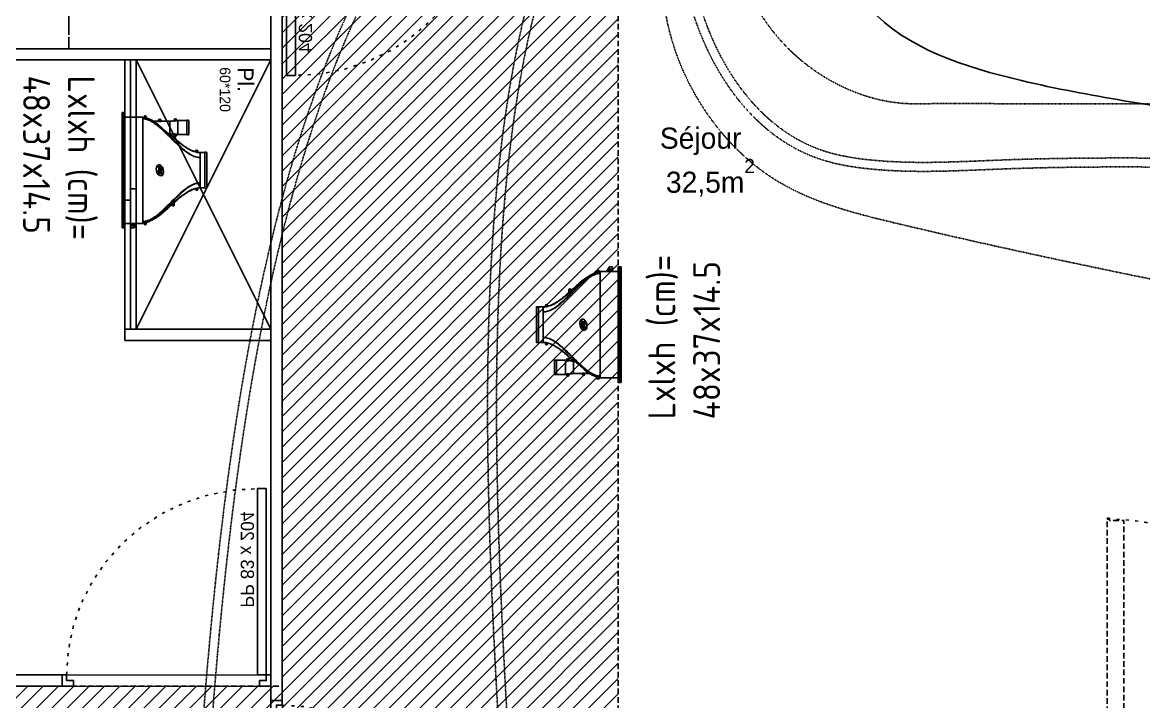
# Model space of a CAD drawing. Extents: x -2932 to 12371, y 2178 to 6224.
# Drawn here: x 3363.2 to 3862.9, y 2880.5 to 3183.1 of the extents above; entities that cross this region are included whole.
import ezdxf

# ---------------------------------------------------------------- set-up
doc = ezdxf.new("R2010")
doc.units = 0
for name, pattern in [('prlm_ef', [0.165, 0.1, -0.065]), ('Style de ligne -11', [0.347222, 0.20828, -0.138942]), ('Style de ligne -12', [0.164042, 0.054681, -0.109361]), ('Style de ligne -13', [0.147638, 0.098425, -0.049213]), ('Style de ligne -18', [0.164042, 0.054681, -0.109361]), ('VW-01', [0.41656, 0.20828, -0.20828])]:
    doc.linetypes.add(name, pattern=pattern)
doc.layers.get('0').update_dxf_attribs({"color": 252})
for name, color, linetype in [('_GAZELEC-EAU CHAUDE', 1, 'Continuous'), ('B aménagement intérieur', 252, 'Continuous'), ('B Faux plafonds', 252, 'Continuous'), ('B Faux plafonds_Hatch', 252, 'Continuous'), ('B Général', 252, 'Continuous'), ('C ANNOTATIONS-prestations', 252, 'Continuous'), ('C ANNOTATIONS-texte', 252, 'Continuous'), ('C ANNOTATIONS-texte surfaces', 252, 'Continuous'), ('D SURFACES-shab', 252, 'Continuous'), ('prlm-CHAUFF', 30, 'Continuous'), ('prlm-EAU-EF', 161, 'Continuous')]:
    doc.layers.add(name, color=color, linetype=linetype)
doc.layers.add('_GAZELEC-RESERVATION 2', color=6, linetype='Continuous', lineweight=18)
doc.styles.add('Eurostile', font='')
doc.styles.add('Eurostile (bold)', font='')
doc.styles.get("Standard").update_dxf_attribs({"font": 'isocp.shx', "height": 15})
doc.styles.get('Eurostile').set_extended_font_data('Eurostile')
doc.styles.get('Eurostile (bold)').set_extended_font_data('Eurostile', bold=True)

# ---------------------------------------------------------------- blocks, each defined once
blk = doc.blocks.new('A n1.PP 80')
at = {"layer": 'B Général', "flags": 128}
blk.add_lwpolyline([(-43, 2.5), (-43, 85.5), (-39, 85.5), (-39, 2.5)], close=True, dxfattribs=at)
at = {"layer": 'B Général', "linetype": 'Style de ligne -18', "ltscale": 25.4, "flags": 128}
blk.add_lwpolyline([(46, 2.5), (45.27, 13.33), (43.1, 23.98), (39.53, 34.26), (34.61, 44), (28.44, 53.03), (21.1, 61.19), (12.74, 68.35), (3.5, 74.38), (-6.47, 79.18), (-17, 82.67), (-27.91, 84.79), (-39, 85.5)], dxfattribs=at)
at = {"layer": 'B Général', "linetype": 'Continuous', "flags": 128}
for points in [[(-45, 2.5), (-43, 2.5), (-43, 0), (-40, 0), (-40, -2.5), (-45, -2.5)], [(48, 2.5), (46, 2.5), (46, 0), (43, 0), (43, -2.5), (48, -2.5), (48, -2.5), (48, -2.5), (48, 1.79), (48, 1.79)]]:
    blk.add_lwpolyline(points, close=True, dxfattribs=at)
at = {"layer": 'C ANNOTATIONS-prestations', "insert": (-37.5, 32.5), "char_height": 5.8825, "attachment_point": 1, "rotation": 90, "line_spacing_factor": 0.894142, "style": 'Eurostile'}
blk.add_mtext('PP 83 x 204', dxfattribs=at)
blk = doc.blocks.new('A n1.Groupe-45-1')
at = {"layer": 'B Général', "linetype": 'VW-01', "ltscale": 25.4}
blk.add_line((70, -114.99), (-70, -80.35), dxfattribs=at)
at = {"layer": 'B Général', "linetype": 'VW-01', "ltscale": 25.4, "flags": 128}
for points in [[(-70, 35), (70, 35), (70, -155), (-70, -155)], [(-70, -114.99), (70, -114.99), (70, -155), (-70, -155)]]:
    blk.add_lwpolyline(points, close=True, dxfattribs=at)
blk = doc.blocks.new('A n1.Lit 140.190_PMR 2')
at = {"layer": 'B Général', "linetype": 'VW-01', "ltscale": 25.4, "flags": 128}
for points in [[(70, 155), (-70, 155), (-70, 35), (70, 35)], [(-70, -155), (-70, 35), (-160, 35), (-160, -155)], [(160, -155), (160, 35), (70, 35), (70, -155)]]:
    blk.add_lwpolyline(points, close=True, dxfattribs=at)
at = {"layer": 'B Général', "linetype": 'VW-01', "ltscale": 25.4}
for centre, start, end in [((-70, 35), 90, 180), ((70, 35), 0, 90)]:
    blk.add_arc(centre, 90, start, end, dxfattribs=at)
at = {"layer": 'B Général'}
blk.add_blockref('A n1.Groupe-45-1', (0, 0), dxfattribs=at)
blk = doc.blocks.new('A n1.Placard 60.120')
at = {"layer": 'B Général', "linetype": 'Continuous'}
for p, q in [((60, 29.81), (-60, -30.19)), ((-60, 29.81), (60, -30.19))]:
    blk.add_line(p, q, dxfattribs=at)
at = {"layer": 'B Général', "linetype": 'Continuous', "flags": 128}
blk.add_lwpolyline([(60, -30.19), (60, 29.81), (-60, 29.81), (-60, -30.19)], dxfattribs=at)
for points in [[(60, -30.19), (60, -35.19), (-60, -35.19), (-60, -30.19)], [(2.5, -32.69), (2.5, -35.19), (-60, -35.19), (-60, -32.69)], [(60, -30.19), (60, -32.69), (-2.5, -32.69), (-2.5, -30.19)]]:
    blk.add_lwpolyline(points, close=True, dxfattribs=at)
at = {"layer": 'B Général', "insert": (-56.76, 22.1), "char_height": 7.059, "attachment_point": 1, "line_spacing_factor": 0.894142, "style": 'Eurostile'}
blk.add_mtext('Pl.', dxfattribs=at)
at = {"layer": 'C ANNOTATIONS-prestations', "insert": (-56.76, 9.4), "char_height": 4.706, "attachment_point": 4, "line_spacing_factor": 0.894142, "style": 'Eurostile'}
blk.add_mtext('60*120', dxfattribs=at)
blk = doc.blocks.new('A n1.T4 A 107 (2D)')
at = {"layer": 'B Faux plafonds_Hatch', "linetype": 'Continuous'}
h = blk.add_hatch(dxfattribs=at)
h.set_pattern_fill('F_P__SOFFITE', color=256, style=0, pattern_type=2)
h.set_pattern_definition([(45, (0, 0.2205), (-3.52778, 3.30729), [])])
h.paths.add_polyline_path([(-263.5, -278.52), (11.37, -278.52), (11.37, 176.6), (152.5, 176.6), (152.5, 275.6), (2.5, 275.6), (2.5, 384.02), (-57.5, 384.02), (-57.5, 448.52), (-138.5, 448.52), (-138.5, -178.52), (-263.5, -178.52)])
at = {"layer": 'B Faux plafonds', "linetype": 'Style de ligne -13', "ltscale": 25.4, "flags": 128}
blk.add_lwpolyline([(-263.5, -278.52), (11.37, -278.52), (11.37, 176.6), (152.5, 176.6), (152.5, 275.6), (2.5, 275.6), (2.5, 384.02), (-57.5, 384.02), (-57.5, 448.52), (-138.5, 448.52), (-138.5, -178.52), (-263.5, -178.52)], close=True, dxfattribs=at)
at = {"layer": 'B Général', "linetype": 'Continuous'}
for p, q in [((-143.5, 287.76), (-143.5, -184.99)), ((-143.5, 287.76), (-143.5, 105.52)), ((-138.5, 287.76), (-138.5, -184.99)), ((-138.5, 287.76), (-138.5, -184.99)), ((-143.5, 105.52), (-555.21, 105.52)), ((-143.5, 105.52), (-555.21, 105.52)), ((-143.5, 100.52), (-555.21, 100.52)), ((-143.5, 100.52), (-555.21, 100.52)), ((-143.5, 100.52), (-143.5, -173.52)), ((-208.5, -19.48), (-143.5, -19.48)), ((-208.5, -19.48), (-143.5, -19.48)), ((-208.5, -24.48), (-208.5, -19.48)), ((-208.5, -24.48), (-143.5, -24.48)), ((-208.5, -24.48), (-143.5, -24.48)), ((-635.12, -173.52), (-236.5, -173.52)), ((-635.12, -173.52), (-236.5, -173.52)), ((-236.5, -178.52), (-236.5, -173.52)), ((-143.5, -178.52), (-143.5, -173.52)), ((-635.12, -178.52), (-236.5, -178.52)), ((-263.5, -178.52), (-236.5, -178.52)), ((-143.5, -178.52), (-143.5, -184.99)), ((-143.5, -184.99), (-138.5, -184.99))]:
    blk.add_line(p, q, dxfattribs=at)
at = {"layer": 'D SURFACES-shab', "lineweight": 18, "flags": 128}
for points in [[(-143.5, 448.47), (-444.76, 448.52), (-547.72, 105.52), (-143.5, 105.5)], [(11.37, -278.52), (11.5, -203.65), (714.02, -203.65), (714.02, 99.35), (654.02, 99.35), (654.02, 144.61), (596.39, 144.61), (505.02, 144.61), (505.02, 176.6), (52.5, 176.6), (52.5, 156.6), (2.5, 156.6), (2.5, 176.6), (-138.5, 176.6), (-138.5, -278.52)], [(-143.5, 100.52), (-549.22, 100.52), (-631.48, -173.52), (-143.5, -173.52)], [(-263.5, -178.52), (-143.5, -178.52), (-143.5, -278.52), (-263.5, -278.52)]]:
    blk.add_lwpolyline(points, close=True, dxfattribs=at)
at = {"layer": 'B Général', "xscale": -1}
for name, p in [('A n1.Lit 140.190_PMR 2', (-303.5, 260.52)), ('A n1.PP 80', (-188.5, -176.02))]:
    blk.add_blockref(name, p, dxfattribs=at)
for p, rotation in [((-93.5, 179.1), 180), ((-141, -232.99), 270)]:
    blk.add_blockref('A n1.PP 80', p, dxfattribs=dict(at, rotation=rotation))
at = {"layer": 'B Général', "rotation": 270}
blk.add_blockref('A n1.Placard 60.120', (-173.31, 40.52), dxfattribs=at)
at = {"layer": 'C ANNOTATIONS-texte', "insert": (48.08, 58.13), "char_height": 9.412, "attachment_point": 8, "line_spacing_factor": 0.894142, "style": 'Eurostile'}
blk.add_mtext('Séjour', dxfattribs=at)
at = {"layer": 'C ANNOTATIONS-texte surfaces', "insert": (52.42, 56.39), "char_height": 9.412, "attachment_point": 2, "line_spacing_factor": 0.894142, "style": 'Eurostile'}
blk.add_mtext('32,5m{\\H0.6667x;\\S2^ ;}', dxfattribs=at)
blk = doc.blocks.new('A n1.PF 300.208 + VR (3 vantaux)')
at = {"layer": 'B Général', "linetype": 'Continuous'}
for p, q in [((-150, 7), (-150, 17)), ((150, 7), (150, 17))]:
    blk.add_line(p, q, dxfattribs=at)
at = {"layer": 'B Général', "linetype": 'Continuous', "lineweight": 35}
for p, q in [((-150, 7), (-150, -9)), ((150, 7), (150, -9))]:
    blk.add_line(p, q, dxfattribs=at)
at = {"layer": 'B Général'}
blk.add_line((-143, 9), (47, 9), dxfattribs=at)
at = {"layer": 'B Général', "linetype": 'Style de ligne -13', "ltscale": 25.4, "flags": 128}
for points in [[(-147.5, 117), (-146.5, 117), (-146.5, 116), (-140, 116), (-140, 18.5), (-146.5, 18.5), (-146.5, 17.5), (-147.5, 17.5)], [(51.5, 115), (50.5, 115), (50.5, 116), (44, 116), (44, 18.5), (50.5, 18.5), (50.5, 17.5), (51.5, 17.5)]]:
    blk.add_lwpolyline(points, close=True, dxfattribs=at)
at = {"layer": 'B Général', "flags": 128}
for points in [[(-143, 10.5), (-143, 9), (-150, 9), (-150, 17), (-145.5, 17), (-145.5, 10.5)], [(-54.5, 18), (-139, 18), (-139, 15.5), (-54.5, 15.5)], [(-41.5, 18), (43, 18), (43, 15.5), (-41.5, 15.5)], [(56.5, 17), (56.5, 14.25), (54, 14.25), (54, 11.75), (56.5, 11.75), (56.5, 9), (47, 9), (47, 10.5), (49.5, 10.5), (49.5, 17)], [(143, 17), (56.5, 17), (56.5, 14.25), (143, 14.25)], [(145.5, 14.25), (143, 14.25), (143, 17), (150, 17), (150, 9), (143, 9), (143, 11.75), (145.5, 11.75)], [(-54.5, 13), (-139, 13), (-139, 10.5), (-54.5, 10.5)], [(-41.5, 13), (43, 13), (43, 10.5), (-41.5, 10.5)], [(145.5, 14.25), (54, 14.25), (54, 11.75), (145.5, 11.75)], [(143, 11.75), (56.5, 11.75), (56.5, 9), (143, 9)], [(-150, 9), (-150, 5), (-145.5, 5), (-145.5, 6), (-148, 6), (-148, 8), (-145.5, 8), (-145.5, 9)], [(150, 9), (150, 5), (145.5, 5), (145.5, 6), (148, 6), (148, 8), (145.5, 8), (145.5, 9)]]:
    blk.add_lwpolyline(points, close=True, dxfattribs=at)
at = {"layer": 'B Général', "linetype": 'Continuous', "flags": 128}
for points in [[(-139, 15.5), (-141.5, 15.5), (-141.5, 13), (-139, 13), (-139, 10.5), (-145.5, 10.5), (-145.5, 17), (-146.5, 17), (-146.5, 18), (-139, 18)], [(-54.5, 15.5), (-52, 15.5), (-52, 13), (-54.5, 13), (-54.5, 10.5), (-48, 10.5), (-48, 17), (-47, 17), (-47, 18), (-54.5, 18)], [(-41.5, 15.5), (-44, 15.5), (-44, 13), (-41.5, 13), (-41.5, 10.5), (-48, 10.5), (-48, 17), (-47, 17), (-47, 18), (-41.5, 18)], [(43, 15.5), (45.5, 15.5), (45.5, 13), (43, 13), (43, 10.5), (49.5, 10.5), (49.5, 17), (50.5, 17), (50.5, 18), (43, 18)]]:
    blk.add_lwpolyline(points, close=True, dxfattribs=at)
at = {"layer": 'B Général', "linetype": 'Style de ligne -11', "ltscale": 25.4, "flags": 128}
blk.add_lwpolyline([(-150, 9), (150, 9), (150, -11), (-150, -11)], close=True, dxfattribs=at)
at = {"layer": 'B Général', "flags": 128}
blk.add_lwpolyline([(150, -9), (150, -17), (-150, -17), (-150, -9)], dxfattribs=at)
at = {"layer": 'B Général'}
for centre in [(-147, 17.5), (51, 17.5)]:
    blk.add_circle(centre, 0.5, dxfattribs=at)
at = {"layer": 'B Général', "linetype": 'Style de ligne -12', "ltscale": 25.4}
for centre, start, end in [((-147, 17.5), 0.2938, 90.2879), ((51, 17.5), 94.0649, 179.7062)]:
    blk.add_arc(centre, 99, start, end, dxfattribs=at)
at = {"layer": 'B Général', "insert": (2, 4.58), "char_height": 7.059, "attachment_point": 2, "rotation": 360, "line_spacing_factor": 0.894142, "style": 'Eurostile'}
blk.add_mtext('PF + VR', dxfattribs=at)
at = {"layer": 'C ANNOTATIONS-prestations', "rotation": 360, "line_spacing_factor": 0.894142}
for s, insert, char_height, attachment_point, style in [('6', (-141.14, -4.77), 9.41, 1, 'Eurostile (bold)'), ('300x208 (3 vantaux) ', (0, -7.82), 7.059, 2, 'Eurostile')]:
    blk.add_mtext(s, dxfattribs=dict(at, insert=insert, char_height=char_height, attachment_point=attachment_point, style=style))
blk = doc.blocks.new('xi.twintop')
at = {"layer": 'prlm-CHAUFF', "ltscale": 50}
for p, q in [((-8, 35.6), (8, 35.6)), ((-7.9, 36.5), (7.9, 36.5)), ((-7.9, 35.6), (-7.9, 33.5)), ((-7.9, 33.5), (-7.9, 35.6)), ((7.9, 35.6), (7.9, 33.5)), ((7.9, 33.5), (7.9, 35.6)), ((-8.61, 31.95), (-8.61, 32.05)), ((-8.61, 32.05), (-8.51, 32.05)), ((-8.51, 31.95), (-8.61, 31.95)), ((-8.51, 32.16), (-8.41, 32.16)), ((-8.51, 32.05), (-8.51, 32.16)), ((-8.51, 31.84), (-8.51, 31.95)), ((-8.41, 31.84), (-8.51, 31.84)), ((-7.9, 32.5), (-8.46, 32.5)), ((-8.46, 31.5), (-8.16, 31.5)), ((-8.41, 32.16), (-8.41, 32.05)), ((-8.41, 32.05), (-8.3, 32.05)), ((-8.3, 31.95), (-8.41, 31.95)), ((-8.41, 31.95), (-8.41, 31.84)), ((-8.3, 32.05), (-8.3, 31.95)), ((-8.16, 31.5), (-7.95, 32.18)), ((-7.9, 32.5), (-7.95, 32.18)), ((-5.67, 33.5), (-7.9, 33.5)), ((5.67, 33.5), (-5.67, 33.5)), ((7.9, 33.5), (5.67, 33.5)), ((7.95, 32.18), (7.9, 32.5)), ((7.9, 32.5), (8.46, 32.5)), ((8.16, 31.5), (7.95, 32.18)), ((8.46, 31.5), (8.16, 31.5)), ((8.3, 31.95), (8.3, 32.05)), ((8.3, 32.05), (8.41, 32.05)), ((8.41, 31.95), (8.3, 31.95)), ((8.41, 32.16), (8.51, 32.16)), ((8.41, 32.05), (8.41, 32.16)), ((8.41, 31.84), (8.41, 31.95)), ((8.51, 31.84), (8.41, 31.84)), ((8.51, 32.16), (8.51, 32.05)), ((8.51, 32.05), (8.61, 32.05)), ((8.61, 31.95), (8.51, 31.95)), ((8.51, 31.95), (8.51, 31.84)), ((8.61, 32.05), (8.61, 31.95)), ((-15.75, 27.6), (-22.25, 27.6)), ((-22.15, 28.5), (-15.85, 28.5)), ((-22.15, 27.6), (-22.15, 23.5)), ((-22.15, 27.6), (-22.15, 23.5)), ((-15.85, 27.6), (-15.85, 23.5)), ((-15.85, 27.6), (-15.85, 23.5)), ((-9.41, 28.48), (-9.41, 28.48)), ((9.12, 29.02), (9.09, 29.02)), ((9.41, 28.48), (9.38, 28.48)), ((-22.56, 22.55), (-22.45, 22.55)), ((-22.56, 22.45), (-22.56, 22.55)), ((-22.45, 22.45), (-22.56, 22.45)), ((-22.45, 22.66), (-22.35, 22.66)), ((-22.45, 22.55), (-22.45, 22.66)), ((-22.45, 22.34), (-22.45, 22.45)), ((-22.35, 22.34), (-22.45, 22.34)), ((-22.4, 23), (-21.97, 23)), ((-21.85, 22), (-22.4, 22)), ((-22.35, 22.66), (-22.35, 22.55)), ((-22.35, 22.55), (-22.24, 22.55)), ((-22.24, 22.45), (-22.35, 22.45)), ((-22.35, 22.45), (-22.35, 22.34)), ((-22.24, 22.55), (-22.24, 22.45)), ((-15.85, 23.5), (-22.15, 23.5)), ((-21.97, 23), (-21.85, 22.06)), ((-21.85, 22.06), (-21.85, 22)), ((-21.8, 20), (-16.2, 20)), ((-21.8, 16), (-21.8, 20)), ((-21.8, 16), (-21.8, 20)), ((-16.2, 19.84), (-14.13, 22)), ((-14.13, 22), (-16.2, 19.84)), ((-16.2, 19.84), (-16.2, 20)), ((-16.2, 19.84), (-16.2, 20)), ((-16.15, 22.06), (-16.03, 23)), ((-16.15, 22), (-16.15, 22.06)), ((-15.6, 22), (-16.15, 22)), ((-16.03, 23), (-15.6, 23)), ((-15.76, 22.45), (-15.76, 22.55)), ((-15.76, 22.55), (-15.65, 22.55)), ((-15.65, 22.45), (-15.76, 22.45)), ((-15.65, 22.66), (-15.55, 22.66)), ((-15.65, 22.55), (-15.65, 22.66)), ((-15.65, 22.34), (-15.65, 22.45)), ((-15.55, 22.34), (-15.65, 22.34)), ((-15.55, 22.66), (-15.55, 22.55)), ((-15.55, 22.55), (-15.44, 22.55)), ((-15.55, 22.45), (-15.55, 22.34)), ((-15.44, 22.45), (-15.55, 22.45)), ((-15.44, 22.55), (-15.44, 22.45)), ((14.83, 21), (13.83, 22)), ((13.83, 22), (15.44, 22)), ((15.44, 21), (14.83, 21)), ((15.28, 21.45), (15.28, 21.55)), ((15.28, 21.55), (15.39, 21.55)), ((15.39, 21.45), (15.28, 21.45)), ((15.39, 21.66), (15.49, 21.66)), ((15.39, 21.55), (15.39, 21.66)), ((15.39, 21.34), (15.39, 21.45)), ((15.49, 21.34), (15.39, 21.34)), ((15.49, 21.66), (15.49, 21.55)), ((15.49, 21.55), (15.6, 21.55)), ((15.49, 21.45), (15.49, 21.34)), ((15.6, 21.45), (15.49, 21.45)), ((15.6, 21.55), (15.6, 21.45)), ((-22.36, 15.45), (-22.36, 15.55)), ((-22.36, 15.55), (-22.25, 15.55)), ((-22.25, 15.45), (-22.36, 15.45)), ((-22.25, 15.66), (-22.15, 15.66)), ((-22.25, 15.55), (-22.25, 15.66)), ((-22.25, 15.34), (-22.25, 15.45)), ((-22.15, 15.34), (-22.25, 15.34)), ((-22.2, 16), (-21.65, 16)), ((-21.65, 15), (-22.2, 15)), ((-22.15, 15.66), (-22.15, 15.55)), ((-22.15, 15.55), (-22.04, 15.55)), ((-22.15, 15.45), (-22.15, 15.34)), ((-22.04, 15.45), (-22.15, 15.45)), ((-22.04, 15.55), (-22.04, 15.45)), ((-21.8, 12.88), (-21.8, 15)), ((-21.8, 12.88), (-21.8, 15)), ((-21.65, 16), (-21.65, 15)), ((-23.96, 8.95), (-23.96, 9.05)), ((-23.96, 9.05), (-23.85, 9.05)), ((-23.85, 8.95), (-23.96, 8.95)), ((-23.85, 9.16), (-23.75, 9.16)), ((-23.85, 9.05), (-23.85, 9.16)), ((-23.85, 8.84), (-23.85, 8.95)), ((-23.75, 8.84), (-23.85, 8.84)), ((-23.8, 9.5), (-23.19, 9.5)), ((-23.36, 8.5), (-23.8, 8.5)), ((-23.75, 9.16), (-23.75, 9.05)), ((-23.75, 9.05), (-23.64, 9.05)), ((-23.75, 8.95), (-23.75, 8.84)), ((-23.64, 8.95), (-23.75, 8.95)), ((23.7, 8), (-23.7, 8)), ((-23.7, 8), (-23.7, 0)), ((-23.64, 9.05), (-23.64, 8.95)), ((-23.36, 8.42), (-23.36, 8.5)), ((23.19, 9.5), (23.8, 9.5)), ((23.36, 8.42), (23.36, 8.5)), ((23.8, 8.5), (23.36, 8.5)), ((23.64, 8.95), (23.64, 9.05)), ((23.64, 9.05), (23.75, 9.05)), ((23.75, 8.95), (23.64, 8.95)), ((23.7, 8), (23.7, 0)), ((23.75, 9.16), (23.85, 9.16)), ((23.75, 9.05), (23.75, 9.16)), ((23.75, 8.84), (23.75, 8.95)), ((23.85, 8.84), (23.75, 8.84)), ((23.85, 9.16), (23.85, 9.05)), ((23.85, 9.05), (23.96, 9.05)), ((23.85, 8.95), (23.85, 8.84)), ((23.96, 8.95), (23.85, 8.95)), ((23.96, 9.05), (23.96, 8.95)), ((-25.75, 0), (-25.75, -0.73)), ((25.75, 0), (-25.75, 0)), ((24.18, 4.47), (23.7, 4.81)), ((24.06, 4.42), (23.7, 4.66)), ((23.7, 2.6), (24.06, 2.6)), ((23.7, 2.57), (23.73, 2.6)), ((23.79, 2.6), (23.88, 2.51)), ((23.88, 2.51), (23.97, 2.6)), ((24.04, 2.6), (24.13, 2.51)), ((24.06, 2.6), (24.06, 4.42)), ((24.64, 4.04), (24.06, 4.42)), ((24.64, 2.6), (24.06, 2.6)), ((24.13, 2.51), (24.22, 2.6)), ((24.2, 4.46), (24.18, 4.47)), ((24.18, 2.56), (24.24, 2.51)), ((24.54, 4.24), (24.2, 4.46)), ((24.24, 2.51), (24.3, 2.58)), ((24.28, 2.6), (24.37, 2.51)), ((24.35, 4.85), (24.33, 4.89)), ((24.35, 4.36), (24.35, 4.85)), ((24.35, 4.85), (24.36, 4.85)), ((24.37, 2.51), (24.46, 2.6)), ((24.41, 4.79), (24.43, 4.83)), ((24.41, 4.79), (24.41, 4.32)), ((25.01, 4.43), (24.41, 4.79)), ((24.42, 2.57), (24.48, 2.51)), ((24.43, 4.83), (25.04, 4.47)), ((24.48, 2.51), (24.56, 2.58)), ((24.54, 2.6), (24.63, 2.51)), ((24.63, 2.51), (24.72, 2.6)), ((24.64, 4.04), (24.72, 4.01)), ((24.64, 2.6), (24.64, 4.04)), ((24.72, 2.65), (24.64, 2.6)), ((24.64, 2.6), (24.64, 2.6)), ((25.66, 2.6), (24.64, 2.6)), ((24.7, 2.58), (24.77, 2.51)), ((24.72, 4.01), (24.72, 2.65)), ((24.72, 2.65), (25.71, 2.65)), ((24.73, 2.6), (24.82, 2.51)), ((24.77, 2.51), (24.79, 2.53)), ((24.82, 2.51), (24.91, 2.6)), ((24.9, 2.59), (24.98, 2.51)), ((24.98, 2.51), (25.07, 2.6)), ((25.04, 4.47), (25.01, 4.43)), ((25.01, 4.25), (25.01, 4.43)), ((25.02, 4.42), (25.01, 4.43)), ((25.06, 4.46), (25.02, 4.42)), ((25.02, 4.42), (25.02, 4.25)), ((25.28, 4.25), (25.02, 4.42)), ((25.02, 2.54), (25.05, 2.51)), ((25.04, 4.47), (25.06, 4.46)), ((25.05, 2.51), (25.09, 2.55)), ((25.06, 4.46), (25.39, 4.24)), ((25.06, 2.58), (25.13, 2.51)), ((25.13, 2.51), (25.22, 2.6)), ((25.19, 2.57), (25.25, 2.51)), ((25.25, 2.51), (25.34, 2.6)), ((25.27, 2.53), (25.29, 2.51)), ((25.29, 2.51), (25.32, 2.54)), ((25.31, 2.56), (25.36, 2.51)), ((25.36, 2.51), (25.45, 2.6)), ((25.4, 2.55), (25.44, 2.51)), ((25.44, 2.51), (25.53, 2.6)), ((25.48, 2.54), (25.51, 2.51)), ((25.51, 2.51), (25.6, 2.6)), ((25.53, 2.53), (25.55, 2.51)), ((25.55, 2.51), (25.64, 2.6)), ((25.71, 2.65), (25.66, 2.6)), ((25.66, 2.6), (25.66, 2.6)), ((25.71, 2.65), (25.71, 4.01)), ((25.75, 0), (25.75, -0.73)), ((-25.75, -0.81), (-25.75, -0.73)), ((-25.75, -0.73), (25.75, -0.73)), ((-25.75, -1.3), (-25.75, -0.81)), ((25.75, -0.81), (-25.75, -0.81)), ((-25.75, -1.3), (25.75, -1.3)), ((23.75, -0.99), (-23.75, -0.99)), ((-23.75, -1.06), (-23.75, -0.99)), ((-23.55, -0.99), (-23.75, -1.06)), ((-23.75, -1.06), (23.75, -1.06)), ((23.75, -1.11), (-23.75, -1.11)), ((-23.75, -1.16), (-23.75, -1.11)), ((-23.59, -1.11), (-23.75, -1.16)), ((-23.75, -1.16), (23.75, -1.16)), ((23.75, -1.2), (-23.75, -1.2)), ((-23.75, -1.23), (-23.75, -1.2)), ((-23.64, -1.2), (-23.75, -1.23)), ((-23.75, -1.23), (23.75, -1.23)), ((23.75, -1.26), (-23.75, -1.26)), ((-23.75, -1.28), (-23.75, -1.26)), ((-23.68, -1.26), (-23.75, -1.28)), ((-23.75, -1.28), (23.75, -1.28)), ((23.75, -1.29), (-23.75, -1.29)), ((-23.75, -1.3), (-23.75, -1.29)), ((-23.73, -1.29), (-23.75, -1.3)), ((-23.75, -1.3), (23.75, -1.3)), ((23.75, -1.06), (23.55, -0.99)), ((23.75, -1.16), (23.59, -1.11)), ((23.75, -1.23), (23.64, -1.2)), ((23.75, -1.28), (23.68, -1.26)), ((23.75, -1.3), (23.73, -1.29)), ((23.75, -0.99), (23.75, -1.06)), ((23.75, -1.11), (23.75, -1.16)), ((23.75, -1.2), (23.75, -1.23)), ((23.75, -1.26), (23.75, -1.28)), ((23.75, -1.29), (23.75, -1.3)), ((25.75, -0.73), (25.75, -0.81)), ((25.75, -1.3), (25.75, -0.81))]:
    blk.add_line(p, q, dxfattribs=at)
for centre, radius in [((-8.46, 32), 0.3), ((-8.46, 32), 0.25), ((8.46, 32), 0.3), ((8.46, 32), 0.25), ((-22.4, 22.5), 0.3), ((-22.4, 22.5), 0.25), ((-15.6, 22.5), 0.3), ((-15.6, 22.5), 0.25), ((15.44, 21.5), 0.3), ((15.44, 21.5), 0.25), ((-22.2, 15.5), 0.3), ((-22.2, 15.5), 0.25), ((-23.8, 9), 0.3), ((-23.8, 9), 0.25), ((23.8, 9), 0.3), ((23.8, 9), 0.25)]:
    blk.add_circle(centre, radius, dxfattribs=at)
for centre, radius, start, end in [((-6.01, 35.83), 2, 160.5755, 186.7441), ((-6.01, 35.83), 2, 160.5755, 186.7441), ((6.01, 35.83), 2, 353.2559, 19.4245), ((6.01, 35.83), 2, 353.2559, 19.4245), ((-19.51, 34.47), 11.74, 332.3321, 345.441), ((-19.16, 34.32), 11.35, 332.1374, 345.6929), ((-8.46, 32), 0.5, 90, 270), ((-15.67, 33.51), 7.77, 352.5456, 359.9423), ((-15.72, 33.51), 7.82, 352.5763, 359.9264), ((-15.07, 33.49), 7.17, 352.0923, 353.5448), ((-15.07, 33.49), 7.17, 353.9053, 0.1157), ((15.11, 33.49), 7.25, 179.9215, 187.8382), ((15.67, 33.51), 7.77, 180.0577, 187.4544), ((15.72, 33.51), 7.82, 180.0736, 187.4237), ((21.1, 34.98), 13.43, 192.9954, 216.0824), ((19.16, 34.32), 11.35, 194.4106, 207.8626), ((8.46, 32), 0.5, 270, 90), ((-20.26, 27.83), 2, 160.5755, 186.7441), ((-20.26, 27.83), 2, 160.5755, 186.7441), ((-17.74, 27.83), 2, 353.2559, 19.4245), ((-17.74, 27.83), 2, 353.2559, 19.4245), ((-43.13, 48.06), 39, 319.3887, 329.86), ((-43.13, 48.06), 39, 319.3887, 329.8601), ((-26.92, 38.17), 20.01, 331.0483, 332.7983), ((-26.92, 38.17), 20.01, 331.0482, 332.7982), ((26.92, 38.17), 20.01, 207.2018, 208.9518), ((43.13, 48.06), 39, 210.1399, 220.6113), ((43.13, 48.06), 39, 212.5506, 220.6113), ((-22.4, 22.5), 0.5, 90, 270), ((-15.6, 22.5), 0.5, 270, 90), ((-22.51, 30.1), 11.66, 315.9701, 320.4245), ((-22.76, 30.33), 11.99, 316.0326, 320.3619), ((22.51, 30.1), 11.66, 219.5755, 224.0299), ((22.76, 30.33), 11.99, 219.6381, 223.9674), ((15.44, 21.5), 0.5, 270, 90), ((-22.2, 15.5), 0.5, 90, 270), ((-2.48, -0.77), 23.65, 136.4099, 144.7501), ((-44.74, 40.05), 35.1, 315.7111, 319.5265), ((-11.41, 6.64), 12.12, 163.7263, 166.3852), ((-23.8, 9), 0.5, 90, 270), ((17.64, -7.23), 13.85, 61.9182, 64.0515), ((17.76, -6.88), 13.43, 62.115, 63.7632), ((23.8, 9), 0.5, 270, 90), ((18.29, -6.04), 12.5, 61.3177, 61.5903), ((24.75, 5.45), 0.703, 233.033, 242.9325), ((24.72, 5.11), 0.448, 214.6713, 225.4982), ((25.88, 4.92), 0.836, 234.1326, 239.2425), ((18.29, -6.04), 12.5, 53.7494, 55.0637)]:
    blk.add_arc(centre, radius, start, end, dxfattribs=at)
blk.add_ellipse((0, 15.55), major_axis=(2.49, 0.57), ratio=0.600775, dxfattribs=at)
for points, knots in [([(-5.67, 33.5), (-5.67, 33.33), (-5.68, 33.16), (-5.7, 32.82), (-5.72, 32.65), (-5.8, 32.15), (-5.87, 31.82), (-6.05, 31.16), (-6.16, 30.84), (-6.41, 30.21), (-6.55, 29.9), (-7, 29), (-7.34, 28.43), (-8.08, 27.34), (-8.47, 26.81), (-9.69, 25.27), (-10.57, 24.3), (-12.38, 22.39), (-13.32, 21.46), (-15.19, 19.6), (-16.12, 18.67), (-17.95, 16.77), (-18.84, 15.8), (-20.08, 14.27), (-20.47, 13.75), (-21.03, 12.94), (-21.21, 12.66), (-21.55, 12.09), (-21.72, 11.8), (-22.17, 10.91), (-22.43, 10.31), (-22.7, 9.36), (-22.77, 9.03), (-22.86, 8.47), (-22.88, 8.24), (-22.89, 8)], [0, 0, 0, 0, 0.015625, 0.015625, 0.03125, 0.03125, 0.0625, 0.0625, 0.09375, 0.09375, 0.125, 0.125, 0.1875, 0.1875, 0.25, 0.25, 0.375, 0.375, 0.5, 0.5, 0.625, 0.625, 0.75, 0.75, 0.8125, 0.8125, 0.84375, 0.84375, 0.875, 0.875, 0.9375, 0.9375, 0.96875, 0.96875, 0.9907189, 0.9907189, 0.9907189, 0.9907189]), ([(-18.04, 17.26), (-16.85, 18.51), (-15.59, 19.7), (-13.1, 22.1), (-11.85, 23.3), (-10.07, 25.17), (-9.49, 25.81), (-8.39, 27.13), (-7.87, 27.82), (-7.16, 28.91), (-6.93, 29.29), (-6.52, 30.07), (-6.33, 30.48), (-6.02, 31.31), (-5.89, 31.74), (-5.76, 32.39), (-5.73, 32.61), (-5.69, 32.95), (-5.69, 33.06), (-5.67, 33.28), (-5.67, 33.39), (-5.67, 33.5)], [0, 0, 0, 0, 0.25, 0.25, 0.5, 0.5, 0.625, 0.625, 0.75, 0.75, 0.8125, 0.8125, 0.875, 0.875, 0.9375, 0.9375, 0.96875, 0.96875, 0.984375, 0.984375, 1, 1, 1, 1]), ([(5.67, 33.5), (5.67, 33.33), (5.68, 33.16), (5.71, 32.81), (5.73, 32.64), (5.81, 32.14), (5.88, 31.8), (6.08, 31.14), (6.2, 30.82), (6.47, 30.19), (6.62, 29.88), (7.1, 28.98), (7.46, 28.42), (8.23, 27.34), (8.65, 26.82), (9.93, 25.3), (10.84, 24.34), (12.72, 22.46), (13.69, 21.54), (15.61, 19.69), (16.57, 18.77), (18.43, 16.87), (19.34, 15.9), (20.59, 14.36), (20.99, 13.83), (21.55, 13), (21.73, 12.72), (22.07, 12.15), (22.24, 11.85), (22.69, 10.95), (22.94, 10.33), (23.21, 9.37), (23.28, 9.05), (23.36, 8.48), (23.38, 8.24), (23.39, 8)], [0, 0, 0, 0, 0.015625, 0.015625, 0.03125, 0.03125, 0.0625, 0.0625, 0.09375, 0.09375, 0.125, 0.125, 0.1875, 0.1875, 0.25, 0.25, 0.375, 0.375, 0.5, 0.5, 0.625, 0.625, 0.75, 0.75, 0.8125, 0.8125, 0.84375, 0.84375, 0.875, 0.875, 0.9375, 0.9375, 0.96875, 0.96875, 0.9908046, 0.9908046, 0.9908046, 0.9908046]), ([(22.89, 8), (22.88, 8.24), (22.86, 8.47), (22.77, 9.03), (22.7, 9.36), (22.43, 10.31), (22.17, 10.91), (21.72, 11.8), (21.55, 12.09), (21.21, 12.66), (21.03, 12.94), (20.47, 13.75), (20.08, 14.27), (18.84, 15.8), (17.95, 16.77), (16.12, 18.67), (15.18, 19.6), (13.32, 21.46), (12.38, 22.39), (10.57, 24.3), (9.69, 25.27), (8.47, 26.81), (8.08, 27.34), (7.34, 28.43), (7, 29), (6.55, 29.9), (6.41, 30.21), (6.16, 30.84), (6.05, 31.16), (5.87, 31.82), (5.79, 32.15), (5.72, 32.65), (5.7, 32.82), (5.68, 33.16), (5.67, 33.33), (5.67, 33.5)], [0.0092808, 0.0092808, 0.0092808, 0.0092808, 0.03125, 0.03125, 0.0625, 0.0625, 0.125, 0.125, 0.15625, 0.15625, 0.1875, 0.1875, 0.25, 0.25, 0.375, 0.375, 0.5, 0.5, 0.625, 0.625, 0.75, 0.75, 0.8125, 0.8125, 0.875, 0.875, 0.90625, 0.90625, 0.9375, 0.9375, 0.96875, 0.96875, 0.984375, 0.984375, 1, 1, 1, 1]), ([(-8.9, 29.46), (-9.06, 29.12), (-9.43, 28.41), (-10.08, 27.35), (-10.83, 26.27), (-11.65, 25.18), (-12.54, 24.1), (-13.65, 22.81), (-14.86, 21.46), (-15.81, 20.43), (-16.2, 20)], [0.1568082, 0.1568082, 0.1568082, 0.1568082, 0.2305418, 0.3149874, 0.4025619, 0.4929385, 0.5856877, 0.6803551, 0.8317746, 0.9509578, 0.9509578, 0.9509578, 0.9509578]), ([(14.38, 22), (14.06, 22.36), (13.37, 23.14), (12.33, 24.35), (11.38, 25.54), (10.58, 26.62), (9.93, 27.59), (9.37, 28.52), (9.05, 29.15), (8.91, 29.44)], [0.5730592, 0.5730592, 0.5730592, 0.5730592, 0.626259, 0.6884084, 0.7489718, 0.7930827, 0.8358988, 0.8773199, 0.9123747, 0.9123747, 0.9123747, 0.9123747]), ([(23.19, 9.5), (23.12, 9.79), (23.04, 10.07), (22.86, 10.64), (22.75, 10.92), (22.41, 11.74), (22.14, 12.27), (21.56, 13.3), (21.24, 13.8), (20.57, 14.77), (20.21, 15.25), (19.11, 16.65), (18.33, 17.54), (16.73, 19.29), (15.91, 20.15), (15.09, 21)], [0, 0, 0, 0, 0.0625, 0.0625, 0.125, 0.125, 0.25, 0.25, 0.375, 0.375, 0.5, 0.5, 0.75, 0.75, 1, 1, 1, 1]), ([(21.4, 13.55), (21.3, 13.71), (20.98, 14.2), (20.41, 15.02), (19.67, 15.99), (18.88, 16.96), (17.95, 18.04), (16.9, 19.22), (15.98, 20.24), (15.44, 20.84), (15.29, 21)], [0.1694223, 0.1694223, 0.1694223, 0.1694223, 0.1906001, 0.2339285, 0.2787061, 0.3247019, 0.3716424, 0.4351709, 0.4991397, 0.523565, 0.523565, 0.523565, 0.523565]), ([(-23.39, 8), (-23.38, 8.28), (-23.35, 8.55), (-23.25, 9.19), (-23.16, 9.55), (-22.84, 10.61), (-22.54, 11.29), (-21.83, 12.6), (-21.42, 13.22), (-20.56, 14.41), (-20.09, 14.98), (-19.62, 15.54)], [0.0331631, 0.0331631, 0.0331631, 0.0331631, 0.125, 0.125, 0.25, 0.25, 0.5, 0.5, 0.75, 0.75, 1, 1, 1, 1]), ([(-18.04, 17.26), (-17.81, 17.52), (-17.58, 17.79), (-17.17, 18.3), (-16.98, 18.55), (-16.64, 19.03), (-16.49, 19.25), (-16.32, 19.53), (-16.28, 19.62), (-16.22, 19.76), (-16.2, 19.81), (-16.2, 19.84)], [0, 0, 0, 0, 0.25, 0.25, 0.5, 0.5, 0.75, 0.75, 0.875, 0.875, 1, 1, 1, 1]), ([(-1.94, 14.63), (-1.21, 15.35), (-0.84, 15.44), (-0.45, 15.4), (0.16, 15.33), (0.81, 14.93), (1.54, 15.51)], [0, 0, 0, 0, 0.389075, 0.389075, 0.389075, 1, 1, 1, 1]), ([(-1.63, 15.67), (-0.9, 16.39), (-0.53, 16.49), (-0.14, 16.44), (0.47, 16.38), (1.12, 15.98), (1.85, 16.55)], [0, 0, 0, 0, 0.389075, 0.389075, 0.389075, 1, 1, 1, 1]), ([(-23.19, 9.5), (-23.12, 9.8), (-23.04, 10.09), (-22.9, 10.53), (-22.84, 10.67), (-22.74, 10.96), (-22.68, 11.1), (-22.5, 11.53), (-22.37, 11.8), (-22.1, 12.35), (-21.95, 12.61), (-21.8, 12.88)], [0, 0, 0, 0, 0.25, 0.25, 0.375, 0.375, 0.5, 0.5, 0.75, 0.75, 1, 1, 1, 1]), ([(-21.8, 12.88), (-21.96, 12.6), (-22.11, 12.32), (-22.4, 11.74), (-22.54, 11.45), (-22.78, 10.85), (-22.89, 10.55), (-23.01, 10.17), (-23.03, 10.1), (-23.05, 10.03)], [0, 0, 0, 0, 0.25, 0.25, 0.5, 0.5, 0.75, 0.75, 0.8062429, 0.8062429, 0.8062429, 0.8062429]), ([(24.24, 4.96), (24.23, 4.96), (24.23, 4.96), (24.22, 4.97), (24.2, 4.97), (24.19, 4.97), (24.18, 4.98), (24.16, 4.98), (24.15, 4.98), (24.13, 4.99), (24.11, 4.99), (24.09, 4.99), (24.08, 4.99), (24.05, 4.99), (24.02, 4.99), (23.98, 4.99), (23.93, 4.98), (23.89, 4.98), (23.84, 4.97), (23.78, 4.96), (23.74, 4.95), (23.71, 4.95), (23.7, 4.94)], [0.1059402, 0.1059402, 0.1059402, 0.1059402, 0.1359504, 0.1694868, 0.202886, 0.2361704, 0.2693627, 0.3024859, 0.3355633, 0.3686184, 0.401675, 0.434757, 0.4678887, 0.5010941, 0.5629781, 0.6246926, 0.6863942, 0.7482374, 0.8103737, 0.8729511, 0.9361135, 0.9654522, 0.9654522, 0.9654522, 0.9654522]), ([(23.7, 4.91), (23.71, 4.91), (23.72, 4.91), (23.74, 4.92), (23.78, 4.92), (23.81, 4.93), (23.83, 4.93), (23.86, 4.94), (23.89, 4.94), (23.92, 4.95), (23.94, 4.95), (23.97, 4.95), (23.99, 4.96), (24.02, 4.96), (24.04, 4.96), (24.06, 4.96), (24.08, 4.96), (24.11, 4.96), (24.14, 4.96), (24.18, 4.96), (24.21, 4.95), (24.24, 4.95), (24.26, 4.94), (24.28, 4.93), (24.3, 4.92), (24.32, 4.91), (24.33, 4.9), (24.33, 4.89)], [0.053874, 0.053874, 0.053874, 0.053874, 0.0607104, 0.0907643, 0.1206402, 0.1503557, 0.1799287, 0.2093776, 0.238721, 0.2679778, 0.2971672, 0.3263086, 0.3554219, 0.3845269, 0.4136437, 0.4427926, 0.4719939, 0.5012681, 0.5562327, 0.6110034, 0.6657154, 0.7205017, 0.7754929, 0.8308166, 0.8865967, 0.9429527, 1, 1, 1, 1]), ([(24.35, 4.85), (24.35, 4.86), (24.35, 4.86), (24.34, 4.87), (24.33, 4.88), (24.32, 4.88), (24.31, 4.89), (24.3, 4.89), (24.29, 4.9), (24.28, 4.9), (24.26, 4.91), (24.25, 4.91), (24.23, 4.91), (24.22, 4.92), (24.2, 4.92), (24.18, 4.92), (24.17, 4.92), (24.15, 4.92), (24.12, 4.92), (24.09, 4.92), (24.05, 4.92), (24, 4.92), (23.95, 4.91), (23.9, 4.9), (23.85, 4.89), (23.79, 4.88), (23.74, 4.87), (23.71, 4.86), (23.7, 4.86)], [0, 0, 0, 0, 0.0300773, 0.0600539, 0.0899314, 0.1197114, 0.1493956, 0.1789856, 0.2084831, 0.2378898, 0.2672073, 0.2964374, 0.3255817, 0.3546421, 0.3836203, 0.4125181, 0.4413372, 0.4700795, 0.4987468, 0.5532579, 0.6080368, 0.6630958, 0.7184471, 0.7741027, 0.8300742, 0.8863734, 0.9430116, 0.9677174, 0.9677174, 0.9677174, 0.9677174]), ([(24.65, 4.2), (24.65, 4.2), (24.64, 4.2), (24.64, 4.2), (24.63, 4.2), (24.63, 4.2), (24.62, 4.2), (24.61, 4.21), (24.6, 4.21), (24.59, 4.21), (24.58, 4.22), (24.55, 4.23), (24.54, 4.24), (24.54, 4.24)], [0, 0, 0, 0, 0.061789, 0.122374, 0.182441, 0.242697, 0.303842, 0.366548, 0.43144, 0.49908, 0.668346, 0.832646, 1, 1, 1, 1]), ([(25.45, 4.21), (25.44, 4.21), (25.44, 4.22), (25.43, 4.22), (25.41, 4.23), (25.4, 4.23), (25.39, 4.24), (25.37, 4.24), (25.36, 4.25), (25.34, 4.25), (25.32, 4.25), (25.3, 4.26), (25.29, 4.26), (25.27, 4.26), (25.24, 4.26), (25.22, 4.26), (25.2, 4.26), (25.17, 4.26), (25.13, 4.26), (25.08, 4.26), (25.03, 4.26), (24.97, 4.25), (24.91, 4.24), (24.85, 4.24), (24.79, 4.23), (24.72, 4.21), (24.67, 4.21), (24.65, 4.2)], [0.0304712, 0.0304712, 0.0304712, 0.0304712, 0.0599457, 0.0897682, 0.1195016, 0.1491541, 0.1787343, 0.2082505, 0.2377114, 0.2671256, 0.2965018, 0.3258487, 0.355175, 0.3844897, 0.4138015, 0.4431194, 0.4724522, 0.5018089, 0.5568669, 0.611863, 0.6668562, 0.7219052, 0.7770682, 0.8324028, 0.8879658, 0.9438132, 1, 1, 1, 1]), ([(25.71, 4.01), (25.69, 4.04), (25.65, 4.06), (25.55, 4.09), (25.48, 4.1), (25.35, 4.1), (25.31, 4.1), (25.21, 4.09), (25.16, 4.09), (24.98, 4.06), (24.86, 4.04), (24.72, 4.01)], [0, 0, 0, 0, 0.25, 0.25, 0.5, 0.5, 0.625, 0.625, 0.75, 0.75, 1, 1, 1, 1])]:
    blk.add_open_spline(points, degree=3, knots=knots, dxfattribs=at)
for points in [[(-22.15, 23.5), (-22.15, 23.33), (-22.14, 23.17), (-22.13, 23)], [(-22.15, 23.5), (-22.15, 23.33), (-22.14, 23.17), (-22.13, 23)], [(-22.01, 22), (-21.91, 21.33), (-21.8, 20.67), (-21.8, 20)], [(-22.01, 22), (-21.91, 21.33), (-21.8, 20.67), (-21.8, 20)], [(-15.99, 22), (-16.09, 21.33), (-16.2, 20.67), (-16.2, 20)], [(-15.99, 22), (-16.09, 21.33), (-16.2, 20.67), (-16.2, 20)], [(-15.85, 23.5), (-15.85, 23.33), (-15.86, 23.17), (-15.87, 23)], [(-15.85, 23.5), (-15.85, 23.33), (-15.86, 23.17), (-15.87, 23)], [(-0.55, 15.04), (-0.94, 15.09), (-1.32, 14.99), (-1.94, 14.63)], [(-1.78, 15.16), (-1.06, 15.88), (-0.68, 15.97), (-0.29, 15.93)], [(-0.39, 15.58), (-0.78, 15.62), (-1.16, 15.52), (-1.78, 15.16)], [(-0.23, 16.09), (-0.63, 16.13), (-1.01, 16.03), (-1.63, 15.67)], [(1.54, 15.51), (0.72, 14.57), (0.07, 14.98), (-0.55, 15.04)], [(1.7, 16.04), (0.88, 15.1), (0.23, 15.51), (-0.39, 15.58)], [(-0.29, 15.93), (0.32, 15.87), (0.96, 15.47), (1.7, 16.04)], [(1.85, 16.55), (1.03, 15.62), (0.38, 16.02), (-0.23, 16.09)], [(-23.19, 9.5), (-23.26, 9.17), (-23.32, 8.84), (-23.36, 8.5)], [(23.36, 8.5), (23.32, 8.84), (23.26, 9.17), (23.19, 9.5)]]:
    blk.add_open_spline(points, degree=3, dxfattribs=at)
at = {"layer": 'prlm-CHAUFF', "ltscale": 50, "insert": (-42.19, -13.41), "char_height": 12, "width": 139.7925, "attachment_point": 1}
blk.add_mtext('Lxlxh (cm)= 48x37x14.5', dxfattribs=at)

msp = doc.modelspace()

# ---------------------------------------------------------------- hatches: boundary and pattern name
at = {"layer": '_GAZELEC-RESERVATION 2'}
h = msp.add_hatch(dxfattribs=at)
h.set_pattern_fill('ANSI31', color=256)
h.paths.add_polyline_path([(4582.334, 4118.812), (4542.334, 4118.812), (4542.334, 4108.812), (4582.334, 4108.812)])
h.paths.add_polyline_path([(4843.196, 4114.016), (4843.196, 4054.016), (4853.196, 4054.016), (4853.196, 4114.016)])
h.paths.add_polyline_path([(3523.835, 2610.903), (3603.835, 2610.903), (3603.835, 2600.903), (3524.1, 2600.903)])
h.paths.add_polyline_path([(5215.038, 4391.389), (5215.038, 4421.389), (5225.038, 4421.389), (5225.038, 4391.389)])
h.paths.add_polyline_path([(4111.403, 3400.476), (3931.403, 3400.476), (3931.403, 3410.476), (4111.403, 3410.476)])
h.paths.add_polyline_path([(3847.92, 3341.389), (3847.92, 3371.389), (3837.92, 3371.389), (3837.92, 3341.389)])
edge = h.paths.add_edge_path()
edge.add_line((4631.965, 4574.473), (4631.965, 4504.473))
edge.add_line((4631.965, 4504.473), (4621.965, 4504.473))
edge.add_line((4621.965, 4504.473), (4621.965, 4574.465))
edge.add_line((4621.965, 4574.465), (4631.965, 4574.465))

# ---------------------------------------------------------------- linework, layer by layer
msp.add_spline([(4302.002, 2828.226), (4301.442, 2865.226), (4251.655, 2954.393), (3898.852, 3140.543), (3808.455, 3157.215), (3740.938, 3189.456), (3721.92, 3233.337), (3739.16, 3300.141), (3790.033, 3317.124), (3797.789, 3317.124)], degree=3)
at = {"layer": '_GAZELEC-EAU CHAUDE', "linetype": 'prlm_ef'}
for points in [[(3792.495, 3326.836), (3773.784, 3326.836), (3738.443, 3326.836), (3726.982, 3326.836), (3722.759, 3326.836), (3711.627, 3326.836), (3436.241, 2605.026)], [(3789.596, 3320.762), (3773.416, 3320.762), (3760.56, 3320.762), (3732.927, 3320.762), (3727.965, 3320.762), (3587.884, 2727.816), (3590.677, 2604.358)], [(3797.66, 3313.377), (3781.917, 3313.377), (3764.108, 3313.377), (3747.479, 3313.377), (3720.345, 3310.611), (3681.59, 3290.096), (3660.315, 3214.659), (3718.817, 3126.386), (3741.332, 3121.808), (3799.89, 3121.808), (4041.245, 3121.808), (4183.95, 3130.215), (4331.082, 3131.784)]]:
    msp.add_spline(points, degree=3, dxfattribs=at)
at = {"layer": 'prlm-EAU-EF', "linetype": 'prlm_ef'}
for points in [[(5181.04, 4454.411), (5161.376, 4453.72), (5137.079, 4450.79), (5124.545, 4447.272), (5110.251, 4441.782), (5095.929, 4432.016), (5087.226, 4421.358), (5080.768, 4400.887), (5077.116, 4378.448), (5073.095, 4357.627), (5065.873, 4335.71), (5045.8, 4307.647), (5031.252, 4294.743), (4963.256, 4262.094), (4896.61, 4248.956), (4825.931, 4242.336), (4704.38, 4240.673), (4512.279, 4240.673), (4424.513, 4240.673), (4374.117, 4239.896), (4331.527, 4229.09), (4290.824, 4201.35), (4257.886, 4148.682), (4251.728, 4117.767), (4249.226, 4072.42), (4253.759, 3977.468), (4253.759, 3860.341), (4253.759, 3575.094), (4253.759, 3380.067), (4253.759, 3281.533), (4253.759, 3277.937), (4168.047, 3161.045), (4089.09, 3146.964), (4017.991, 3146.964), (3905.354, 3146.964), (3789.498, 3146.964), (3770.74, 3146.964), (3756.764, 3146.964), (3707.111, 3169.019), (3680.63, 3212.02), (3680.63, 3270.323), (3702.504, 3299.035), (3742.892, 3309.989), (3792.228, 3310.647)], [(3796.949, 3319.629), (3789.469, 3319.629), (3774.225, 3319.629), (3759.242, 3319.629), (3744.364, 3319.629), (3737.047, 3319.629), (3712.499, 3316.158), (3686.617, 3306.54), (3665.863, 3287.614), (3653.437, 3263.03), (3649.078, 3239.403), (3647.838, 3218.361), (3651.431, 3179.887), (3697.2, 3113.984), (3754.355, 3093.193), (3936.21, 3054.833), (4240.175, 2993.379), (4264.787, 2988.262), (4329.017, 2983.634)]]:
    msp.add_spline(points, degree=3, dxfattribs=at)
for points, knots in [([(3792.495, 3330.836), (3774.697, 3330.837), (3756.903, 3330.832), (3736.021, 3330.837), (3732.937, 3330.838), (3728.128, 3330.837), (3726.403, 3330.835), (3723.363, 3330.835), (3722.046, 3330.837), (3719.396, 3330.847), (3718.065, 3330.852), (3714.628, 3330.858), (3712.515, 3330.853), (3708.315, 3330.789), (3706.231, 3330.733), (3700.027, 3330.495), (3695.953, 3330.242), (3683.918, 3329.202), (3676.142, 3328.135), (3653.54, 3323.848), (3639.437, 3319.54), (3613.07, 3308.219), (3600.808, 3301.207), (3578.025, 3284.703), (3567.504, 3275.212), (3548.079, 3253.982), (3539.173, 3242.245), (3515.627, 3205.507), (3502.845, 3177.934), (3481.461, 3116.932), (3472.86, 3083.499), (3458.894, 3012.045), (3453.53, 2974.023), (3441.493, 2860.392), (3437.693, 2780.684), (3433.977, 2668.134), (3433.11, 2636.631), (3432.243, 2605.136)], [0, 0, 0, 0, 53.391379, 53.391379, 62.6407403, 62.6407403, 67.8111098, 67.8111098, 71.7838564, 71.7838564, 75.7566031, 75.7566031, 82.0292587, 82.0292587, 88.3019144, 88.3019144, 100.8472257, 100.8472257, 125.9378484, 125.9378484, 176.1190938, 176.1190938, 226.3003391, 226.3003391, 276.4815845, 276.4815845, 326.6628298, 326.6628298, 421.049607, 421.049607, 515.4363842, 515.4363842, 609.8231614, 609.8231614, 785.7457573, 785.7457573, 853.4272728, 853.4272728, 853.4272728, 853.4272728]), ([(3789.596, 3324.762), (3783.085, 3324.762), (3776.577, 3324.762), (3765.529, 3324.764), (3760.991, 3324.764), (3751.928, 3324.752), (3747.402, 3324.744), (3740.129, 3324.744), (3737.383, 3324.748), (3733.416, 3324.76), (3732.198, 3324.766), (3729.736, 3324.773), (3728.494, 3324.771), (3726.02, 3324.738), (3724.791, 3324.708), (3721.133, 3324.577), (3718.728, 3324.437), (3711.62, 3323.856), (3707.02, 3323.257), (3693.627, 3320.843), (3685.242, 3318.41), (3669.532, 3312.007), (3662.208, 3308.038), (3648.59, 3298.698), (3642.296, 3293.329), (3630.683, 3281.337), (3625.364, 3274.715), (3611.141, 3253.738), (3603.446, 3237.884), (3590.813, 3202.894), (3585.874, 3183.754), (3578.233, 3142.967), (3575.532, 3121.317), (3571.887, 3076.29), (3570.942, 3052.911), (3569.977, 2976.769), (3572.403, 2922.212), (3576.96, 2844.004), (3578.603, 2818.865), (3580.77, 2784.23), (3581.399, 2773.959), (3582.428, 2756.211), (3582.846, 2748.643), (3583.522, 2735.486), (3583.794, 2729.839), (3584.284, 2718.731), (3584.504, 2713.267), (3585.096, 2697.107), (3585.403, 2686.645), (3586.133, 2655.92), (3586.368, 2636.315), (3586.599, 2612.671), (3586.638, 2608.496), (3586.677, 2604.32)], [0, 0, 0, 0, 19.5323354, 19.5323354, 33.1341023, 33.1341023, 46.7358692, 46.7358692, 54.9771553, 54.9771553, 58.6340023, 58.6340023, 62.2908493, 62.2908493, 65.9476963, 65.9476963, 73.2613903, 73.2613903, 87.8887782, 87.8887782, 117.1435541, 117.1435541, 146.39833, 146.39833, 175.6531058, 175.6531058, 204.9078817, 204.9078817, 261.1072197, 261.1072197, 317.3065577, 317.3065577, 373.5058957, 373.5058957, 429.7052337, 429.7052337, 552.9363727, 552.9363727, 612.9078632, 612.9078632, 638.8155305, 638.8155305, 658.6468373, 658.6468373, 673.9686279, 673.9686279, 689.2904184, 689.2904184, 719.9339994, 719.9339994, 781.2211615, 781.2211615, 794.3898635, 794.3898635, 794.3898635, 794.3898635]), ([(3797.662, 3317.377), (3792.771, 3317.38), (3787.877, 3317.383), (3779.654, 3317.375), (3776.329, 3317.366), (3770.433, 3317.361), (3767.86, 3317.363), (3763.149, 3317.38), (3761.007, 3317.395), (3756.703, 3317.42), (3754.544, 3317.429), (3748.046, 3317.41), (3743.684, 3317.339), (3734.907, 3316.864), (3730.494, 3316.459), (3723.676, 3315.395), (3721.277, 3314.938), (3716.485, 3313.819), (3714.099, 3313.161), (3707.015, 3310.896), (3702.388, 3308.999), (3694.307, 3304.844), (3690.788, 3302.704), (3684.767, 3298.356), (3682.196, 3296.231), (3677.98, 3292.198), (3676.266, 3290.363), (3673.058, 3286.53), (3671.563, 3284.532), (3667.395, 3278.322), (3665.04, 3273.893), (3659.286, 3260.222), (3656.997, 3250.386), (3655.079, 3230.052), (3655.448, 3219.551), (3658.55, 3198.775), (3661.288, 3188.497), (3668.964, 3169.079), (3673.901, 3159.937), (3684.587, 3145.439), (3689.947, 3139.691), (3701.905, 3129.996), (3708.506, 3126.049), (3717.245, 3122.677), (3718.848, 3122.128), (3722.078, 3121.145), (3723.708, 3120.71), (3728.626, 3119.547), (3731.942, 3118.962), (3737.259, 3118.225), (3739.261, 3117.994), (3743.248, 3117.597), (3745.239, 3117.431), (3751.201, 3117.021), (3755.163, 3116.864), (3767.012, 3116.644), (3774.863, 3116.835), (3787.529, 3117.296), (3792.37, 3117.509), (3800.404, 3117.828), (3803.605, 3117.943), (3810.013, 3118.146), (3813.219, 3118.234), (3822.837, 3118.461), (3829.252, 3118.565), (3848.506, 3118.756), (3861.353, 3118.724), (3899.925, 3118.364), (3925.679, 3117.77), (3961.896, 3117.234), (3972.341, 3117.114), (3996.976, 3117.002), (4011.168, 3117.072), (4032.183, 3117.514), (4039.007, 3117.712), (4052.647, 3118.229), (4059.462, 3118.545), (4079.895, 3119.617), (4093.499, 3120.499), (4124.392, 3122.592), (4141.671, 3123.828), (4166.567, 3125.329), (4174.194, 3125.75), (4197.069, 3126.834), (4212.33, 3127.303), (4242.882, 3127.889), (4258.17, 3128.005), (4292.65, 3128.047), (4311.847, 3127.916), (4331.055, 3127.784)], [0, 0, 0, 0, 14.6743992, 14.6743992, 24.6474569, 24.6474569, 32.3850582, 32.3850582, 38.8272936, 38.8272936, 45.269529, 45.269529, 58.1539998, 58.1539998, 71.0384707, 71.0384707, 78.0187815, 78.0187815, 84.9990923, 84.9990923, 98.9597139, 98.9597139, 110.5052693, 110.5052693, 119.9342101, 119.9342101, 127.0874167, 127.0874167, 134.2406232, 134.2406232, 148.5470363, 148.5470363, 176.3679342, 176.3679342, 204.1888321, 204.1888321, 232.0097299, 232.0097299, 259.8306278, 259.8306278, 281.7872085, 281.7872085, 303.7437892, 303.7437892, 308.5682056, 308.5682056, 313.392622, 313.392622, 323.0414548, 323.0414548, 328.8781274, 328.8781274, 334.7148001, 334.7148001, 346.3881455, 346.3881455, 369.7348362, 369.7348362, 384.2631555, 384.2631555, 393.9169824, 393.9169824, 403.5708093, 403.5708093, 422.8784631, 422.8784631, 461.4937707, 461.4937707, 538.7243858, 538.7243858, 570.0101322, 570.0101322, 612.4917019, 612.4917019, 632.9082215, 632.9082215, 653.3247411, 653.3247411, 694.1577803, 694.1577803, 746.13474, 746.13474, 769.1023482, 769.1023482, 815.0375646, 815.0375646, 860.972781, 860.972781, 918.5660899, 918.5660899, 918.5660899, 918.5660899])]:
    msp.add_open_spline(points, degree=3, knots=knots, dxfattribs=at)

# ---------------------------------------------------------------- block references
at = {"layer": 'B aménagement intérieur'}
msp.add_blockref('A n1.T4 A 107 (2D)', (3617.424, 3065.871), dxfattribs=at)
at = {"layer": 'B Général', "rotation": 2.334540380812226e-08}
msp.add_blockref('A n1.PF 300.208 + VR (3 vantaux)', (3994.181, 2845.226), dxfattribs=at)
at = {"layer": 'prlm-CHAUFF'}
for p, rotation in [((3408.92, 3117.255), 270), ((3628.792, 3048.417), 90)]:
    msp.add_blockref('xi.twintop', p, dxfattribs=dict(at, rotation=rotation))

doc.saveas('drawing.dxf')
